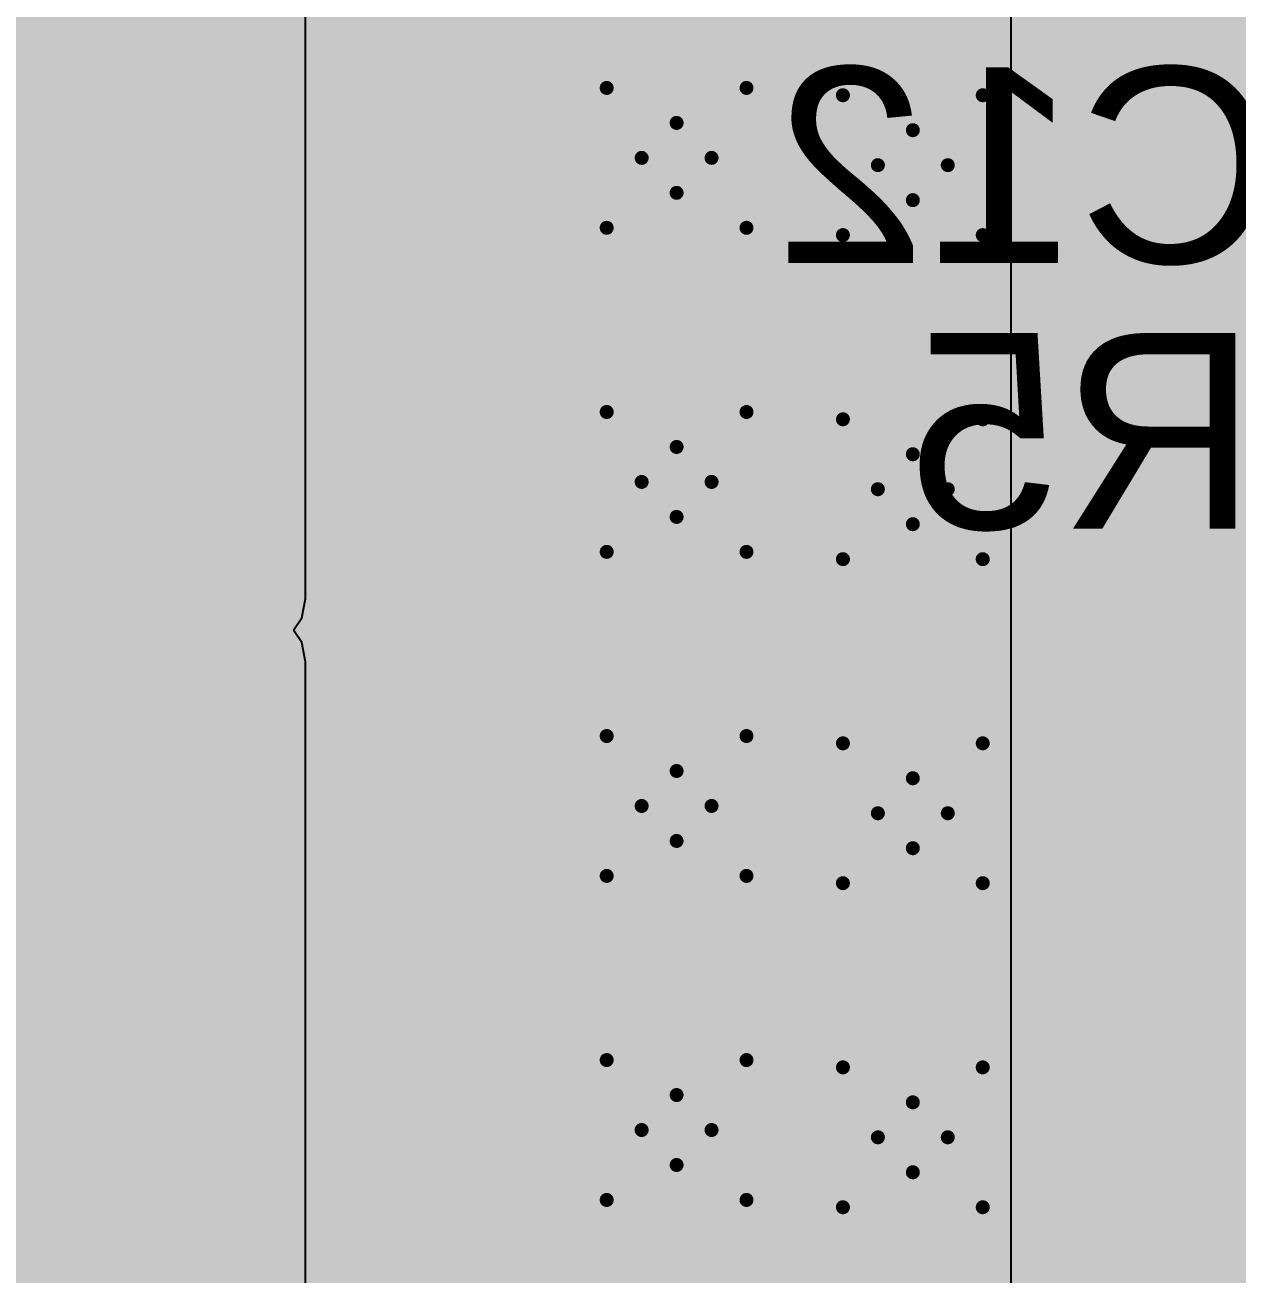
# Model space of a CAD drawing. Header units: inches. Extents: x -8 to 384, y -12 to 64.
# Drawn here: x 6.02 to 10.423, y 5.672 to 10.212 of the extents above; entities that cross this region are included whole.
import ezdxf

# ---------------------------------------------------------------- set-up
doc = ezdxf.new("R2010")
doc.units = ezdxf.units.IN
for name, color, linetype in [('Board_outline', 216, 'Continuous'), ('Bottom Layer', 5, 'Continuous'), ('Bottom Overlay', 54, 'Continuous'), ('Bottom Paste', 16, 'Continuous'), ('Bottom Solder', 6, 'Continuous'), ('Drill Drawing', 1, 'Continuous'), ('Top Layer', 1, 'Continuous'), ('Top Paste', 8, 'Continuous'), ('Top Solder', 216, 'Continuous'), ('Via Holes', 16, 'Continuous')]:
    doc.layers.add(name, color=color, linetype=linetype)
doc.styles.add('Arial', font='', dxfattribs={"height": 0.2})
doc.styles.get('Arial').set_extended_font_data('Arial')

# ---------------------------------------------------------------- blocks, each defined once
blk = doc.blocks.new('QFN64_45')
at = {"layer": 'Top Layer'}
blk.add_hatch(color=1, dxfattribs=at).paths.add_polyline_path([(3.575, -3.575), (-3.575, -3.575), (-3.575, 3.575), (3.575, 3.575)])
at = {"layer": 'Top Paste'}
blk.add_hatch(color=8, dxfattribs=at).paths.add_polyline_path([(3.575, -3.575), (-3.575, -3.575), (-3.575, 3.575), (3.575, 3.575)])
at = {"layer": 'Top Solder'}
blk.add_hatch(color=216, dxfattribs=at).paths.add_polyline_path([(3.6766, -3.6766), (-3.6766, -3.6766), (-3.6766, 3.6766), (3.6766, 3.6766)])
blk = doc.blocks.new('C___0402_B_93')
at = {"layer": 'Bottom Layer'}
for points in [[(-0.2413, 0.3175), (-0.2413, -0.3175), (-0.6985, -0.3175), (-0.6985, 0.3175)], [(0.6985, 0.3175), (0.6985, -0.3175), (0.2413, -0.3175), (0.2413, 0.3175)]]:
    blk.add_hatch(color=5, dxfattribs=at).paths.add_polyline_path(points)
at = {"layer": 'Bottom Paste'}
for points in [[(-0.2413, 0.3175), (-0.2413, -0.3175), (-0.6985, -0.3175), (-0.6985, 0.3175)], [(0.6985, 0.3175), (0.6985, -0.3175), (0.2413, -0.3175), (0.2413, 0.3175)]]:
    blk.add_hatch(color=16, dxfattribs=at).paths.add_polyline_path(points)
at = {"layer": 'Bottom Solder'}
for points in [[(-0.1813, 0.3775), (-0.1813, -0.3775), (-0.7585, -0.3775), (-0.7585, 0.3775)], [(0.7585, 0.3775), (0.7585, -0.3775), (0.1813, -0.3775), (0.1813, 0.3775)]]:
    blk.add_hatch(color=6, dxfattribs=at).paths.add_polyline_path(points)
at = {"layer": 'Bottom Overlay'}
for points in [[(-0.7874, -0.4064, 0.127, 0.127, 0), (-0.7874, 0.4064, 0.127, 0.127, 0)], [(-0.7874, 0.4064, 0.127, 0.127, 0), (-0.2794, 0.4064, 0.127, 0.127, 0)], [(0.2794, 0.4064, 0.127, 0.127, 0), (0.7874, 0.4064, 0.127, 0.127, 0)], [(0.7874, -0.4064, 0.127, 0.127, 0), (0.7874, 0.4064, 0.127, 0.127, 0)], [(-0.7874, -0.4064, 0.127, 0.127, 0), (-0.2794, -0.4064, 0.127, 0.127, 0)], [(0.2794, -0.4064, 0.127, 0.127, 0), (0.7874, -0.4064, 0.127, 0.127, 0)]]:
    blk.add_lwpolyline(points, format="xyseb", dxfattribs=at)
for points in [[(-0.8191, 0.4064, 0.0635, 0.0635, 1), (-0.7556, 0.4064, 0.0635, 0.0635, 1)], [(-0.8191, 0.4064, 0.0635, 0.0635, 1), (-0.7556, 0.4064, 0.0635, 0.0635, 1)], [(-0.3111, 0.4064, 0.0635, 0.0635, 1), (-0.2477, 0.4064, 0.0635, 0.0635, 1)], [(0.2477, 0.4064, 0.0635, 0.0635, 1), (0.3111, 0.4064, 0.0635, 0.0635, 1)], [(0.7556, 0.4064, 0.0635, 0.0635, 1), (0.8191, 0.4064, 0.0635, 0.0635, 1)], [(0.7556, 0.4064, 0.0635, 0.0635, 1), (0.8191, 0.4064, 0.0635, 0.0635, 1)], [(-0.8191, -0.4064, 0.0635, 0.0635, 1), (-0.7556, -0.4064, 0.0635, 0.0635, 1)], [(-0.8191, -0.4064, 0.0635, 0.0635, 1), (-0.7556, -0.4064, 0.0635, 0.0635, 1)], [(-0.3111, -0.4064, 0.0635, 0.0635, 1), (-0.2477, -0.4064, 0.0635, 0.0635, 1)], [(0.2477, -0.4064, 0.0635, 0.0635, 1), (0.3111, -0.4064, 0.0635, 0.0635, 1)], [(0.7556, -0.4064, 0.0635, 0.0635, 1), (0.8191, -0.4064, 0.0635, 0.0635, 1)], [(0.7556, -0.4064, 0.0635, 0.0635, 1), (0.8191, -0.4064, 0.0635, 0.0635, 1)]]:
    blk.add_lwpolyline(points, format="xyseb", close=True, dxfattribs=at)
blk = doc.blocks.new('C___0402_B_94')
at = {"layer": 'Bottom Layer'}
for points in [[(-0.2413, 0.3175), (-0.2413, -0.3175), (-0.6985, -0.3175), (-0.6985, 0.3175)], [(0.6985, 0.3175), (0.6985, -0.3175), (0.2413, -0.3175), (0.2413, 0.3175)]]:
    blk.add_hatch(color=5, dxfattribs=at).paths.add_polyline_path(points)
at = {"layer": 'Bottom Paste'}
for points in [[(-0.2413, 0.3175), (-0.2413, -0.3175), (-0.6985, -0.3175), (-0.6985, 0.3175)], [(0.6985, 0.3175), (0.6985, -0.3175), (0.2413, -0.3175), (0.2413, 0.3175)]]:
    blk.add_hatch(color=16, dxfattribs=at).paths.add_polyline_path(points)
at = {"layer": 'Bottom Solder'}
for points in [[(-0.1813, 0.3775), (-0.1813, -0.3775), (-0.7585, -0.3775), (-0.7585, 0.3775)], [(0.7585, 0.3775), (0.7585, -0.3775), (0.1813, -0.3775), (0.1813, 0.3775)]]:
    blk.add_hatch(color=6, dxfattribs=at).paths.add_polyline_path(points)
at = {"layer": 'Bottom Overlay'}
for points in [[(-0.7874, -0.4064, 0.127, 0.127, 0), (-0.7874, 0.4064, 0.127, 0.127, 0)], [(-0.7874, 0.4064, 0.127, 0.127, 0), (-0.2794, 0.4064, 0.127, 0.127, 0)], [(0.2794, 0.4064, 0.127, 0.127, 0), (0.7874, 0.4064, 0.127, 0.127, 0)], [(0.7874, -0.4064, 0.127, 0.127, 0), (0.7874, 0.4064, 0.127, 0.127, 0)], [(-0.7874, -0.4064, 0.127, 0.127, 0), (-0.2794, -0.4064, 0.127, 0.127, 0)], [(0.2794, -0.4064, 0.127, 0.127, 0), (0.7874, -0.4064, 0.127, 0.127, 0)]]:
    blk.add_lwpolyline(points, format="xyseb", dxfattribs=at)
for points in [[(-0.8191, 0.4064, 0.0635, 0.0635, 1), (-0.7556, 0.4064, 0.0635, 0.0635, 1)], [(-0.8191, 0.4064, 0.0635, 0.0635, 1), (-0.7556, 0.4064, 0.0635, 0.0635, 1)], [(-0.3111, 0.4064, 0.0635, 0.0635, 1), (-0.2477, 0.4064, 0.0635, 0.0635, 1)], [(0.2477, 0.4064, 0.0635, 0.0635, 1), (0.3111, 0.4064, 0.0635, 0.0635, 1)], [(0.7556, 0.4064, 0.0635, 0.0635, 1), (0.8191, 0.4064, 0.0635, 0.0635, 1)], [(0.7556, 0.4064, 0.0635, 0.0635, 1), (0.8191, 0.4064, 0.0635, 0.0635, 1)], [(-0.8191, -0.4064, 0.0635, 0.0635, 1), (-0.7556, -0.4064, 0.0635, 0.0635, 1)], [(-0.8191, -0.4064, 0.0635, 0.0635, 1), (-0.7556, -0.4064, 0.0635, 0.0635, 1)], [(-0.3111, -0.4064, 0.0635, 0.0635, 1), (-0.2477, -0.4064, 0.0635, 0.0635, 1)], [(0.2477, -0.4064, 0.0635, 0.0635, 1), (0.3111, -0.4064, 0.0635, 0.0635, 1)], [(0.7556, -0.4064, 0.0635, 0.0635, 1), (0.8191, -0.4064, 0.0635, 0.0635, 1)], [(0.7556, -0.4064, 0.0635, 0.0635, 1), (0.8191, -0.4064, 0.0635, 0.0635, 1)]]:
    blk.add_lwpolyline(points, format="xyseb", close=True, dxfattribs=at)
blk = doc.blocks.new('C___0402_B_95')
at = {"layer": 'Bottom Layer'}
for points in [[(-0.2413, 0.3175), (-0.2413, -0.3175), (-0.6985, -0.3175), (-0.6985, 0.3175)], [(0.6985, 0.3175), (0.6985, -0.3175), (0.2413, -0.3175), (0.2413, 0.3175)]]:
    blk.add_hatch(color=5, dxfattribs=at).paths.add_polyline_path(points)
at = {"layer": 'Bottom Paste'}
for points in [[(-0.2413, 0.3175), (-0.2413, -0.3175), (-0.6985, -0.3175), (-0.6985, 0.3175)], [(0.6985, 0.3175), (0.6985, -0.3175), (0.2413, -0.3175), (0.2413, 0.3175)]]:
    blk.add_hatch(color=16, dxfattribs=at).paths.add_polyline_path(points)
at = {"layer": 'Bottom Solder'}
for points in [[(-0.1813, 0.3775), (-0.1813, -0.3775), (-0.7585, -0.3775), (-0.7585, 0.3775)], [(0.7585, 0.3775), (0.7585, -0.3775), (0.1813, -0.3775), (0.1813, 0.3775)]]:
    blk.add_hatch(color=6, dxfattribs=at).paths.add_polyline_path(points)
at = {"layer": 'Bottom Overlay'}
for points in [[(-0.7874, -0.4064, 0.127, 0.127, 0), (-0.7874, 0.4064, 0.127, 0.127, 0)], [(-0.7874, 0.4064, 0.127, 0.127, 0), (-0.2794, 0.4064, 0.127, 0.127, 0)], [(0.2794, 0.4064, 0.127, 0.127, 0), (0.7874, 0.4064, 0.127, 0.127, 0)], [(0.7874, -0.4064, 0.127, 0.127, 0), (0.7874, 0.4064, 0.127, 0.127, 0)], [(-0.7874, -0.4064, 0.127, 0.127, 0), (-0.2794, -0.4064, 0.127, 0.127, 0)], [(0.2794, -0.4064, 0.127, 0.127, 0), (0.7874, -0.4064, 0.127, 0.127, 0)]]:
    blk.add_lwpolyline(points, format="xyseb", dxfattribs=at)
for points in [[(-0.8191, 0.4064, 0.0635, 0.0635, 1), (-0.7556, 0.4064, 0.0635, 0.0635, 1)], [(-0.8191, 0.4064, 0.0635, 0.0635, 1), (-0.7556, 0.4064, 0.0635, 0.0635, 1)], [(-0.3111, 0.4064, 0.0635, 0.0635, 1), (-0.2477, 0.4064, 0.0635, 0.0635, 1)], [(0.2477, 0.4064, 0.0635, 0.0635, 1), (0.3111, 0.4064, 0.0635, 0.0635, 1)], [(0.7556, 0.4064, 0.0635, 0.0635, 1), (0.8191, 0.4064, 0.0635, 0.0635, 1)], [(0.7556, 0.4064, 0.0635, 0.0635, 1), (0.8191, 0.4064, 0.0635, 0.0635, 1)], [(-0.8191, -0.4064, 0.0635, 0.0635, 1), (-0.7556, -0.4064, 0.0635, 0.0635, 1)], [(-0.8191, -0.4064, 0.0635, 0.0635, 1), (-0.7556, -0.4064, 0.0635, 0.0635, 1)], [(-0.3111, -0.4064, 0.0635, 0.0635, 1), (-0.2477, -0.4064, 0.0635, 0.0635, 1)], [(0.2477, -0.4064, 0.0635, 0.0635, 1), (0.3111, -0.4064, 0.0635, 0.0635, 1)], [(0.7556, -0.4064, 0.0635, 0.0635, 1), (0.8191, -0.4064, 0.0635, 0.0635, 1)], [(0.7556, -0.4064, 0.0635, 0.0635, 1), (0.8191, -0.4064, 0.0635, 0.0635, 1)]]:
    blk.add_lwpolyline(points, format="xyseb", close=True, dxfattribs=at)
blk = doc.blocks.new('C___0402_B_97')
at = {"layer": 'Bottom Layer'}
for points in [[(-0.2413, 0.3175), (-0.2413, -0.3175), (-0.6985, -0.3175), (-0.6985, 0.3175)], [(0.6985, 0.3175), (0.6985, -0.3175), (0.2413, -0.3175), (0.2413, 0.3175)]]:
    blk.add_hatch(color=5, dxfattribs=at).paths.add_polyline_path(points)
at = {"layer": 'Bottom Paste'}
for points in [[(-0.2413, 0.3175), (-0.2413, -0.3175), (-0.6985, -0.3175), (-0.6985, 0.3175)], [(0.6985, 0.3175), (0.6985, -0.3175), (0.2413, -0.3175), (0.2413, 0.3175)]]:
    blk.add_hatch(color=16, dxfattribs=at).paths.add_polyline_path(points)
at = {"layer": 'Bottom Solder'}
for points in [[(-0.1813, 0.3775), (-0.1813, -0.3775), (-0.7585, -0.3775), (-0.7585, 0.3775)], [(0.7585, 0.3775), (0.7585, -0.3775), (0.1813, -0.3775), (0.1813, 0.3775)]]:
    blk.add_hatch(color=6, dxfattribs=at).paths.add_polyline_path(points)
at = {"layer": 'Bottom Overlay'}
for points in [[(-0.7874, -0.4064, 0.127, 0.127, 0), (-0.7874, 0.4064, 0.127, 0.127, 0)], [(-0.7874, 0.4064, 0.127, 0.127, 0), (-0.2794, 0.4064, 0.127, 0.127, 0)], [(0.2794, 0.4064, 0.127, 0.127, 0), (0.7874, 0.4064, 0.127, 0.127, 0)], [(0.7874, -0.4064, 0.127, 0.127, 0), (0.7874, 0.4064, 0.127, 0.127, 0)], [(-0.7874, -0.4064, 0.127, 0.127, 0), (-0.2794, -0.4064, 0.127, 0.127, 0)], [(0.2794, -0.4064, 0.127, 0.127, 0), (0.7874, -0.4064, 0.127, 0.127, 0)]]:
    blk.add_lwpolyline(points, format="xyseb", dxfattribs=at)
for points in [[(-0.8191, 0.4064, 0.0635, 0.0635, 1), (-0.7556, 0.4064, 0.0635, 0.0635, 1)], [(-0.8191, 0.4064, 0.0635, 0.0635, 1), (-0.7556, 0.4064, 0.0635, 0.0635, 1)], [(-0.3111, 0.4064, 0.0635, 0.0635, 1), (-0.2477, 0.4064, 0.0635, 0.0635, 1)], [(0.2477, 0.4064, 0.0635, 0.0635, 1), (0.3111, 0.4064, 0.0635, 0.0635, 1)], [(0.7556, 0.4064, 0.0635, 0.0635, 1), (0.8191, 0.4064, 0.0635, 0.0635, 1)], [(0.7556, 0.4064, 0.0635, 0.0635, 1), (0.8191, 0.4064, 0.0635, 0.0635, 1)], [(-0.8191, -0.4064, 0.0635, 0.0635, 1), (-0.7556, -0.4064, 0.0635, 0.0635, 1)], [(-0.8191, -0.4064, 0.0635, 0.0635, 1), (-0.7556, -0.4064, 0.0635, 0.0635, 1)], [(-0.3111, -0.4064, 0.0635, 0.0635, 1), (-0.2477, -0.4064, 0.0635, 0.0635, 1)], [(0.2477, -0.4064, 0.0635, 0.0635, 1), (0.3111, -0.4064, 0.0635, 0.0635, 1)], [(0.7556, -0.4064, 0.0635, 0.0635, 1), (0.8191, -0.4064, 0.0635, 0.0635, 1)], [(0.7556, -0.4064, 0.0635, 0.0635, 1), (0.8191, -0.4064, 0.0635, 0.0635, 1)]]:
    blk.add_lwpolyline(points, format="xyseb", close=True, dxfattribs=at)
blk = doc.blocks.new('C___0402_B_101')
at = {"layer": 'Bottom Layer'}
for points in [[(-0.2413, 0.3175), (-0.2413, -0.3175), (-0.6985, -0.3175), (-0.6985, 0.3175)], [(0.6985, 0.3175), (0.6985, -0.3175), (0.2413, -0.3175), (0.2413, 0.3175)]]:
    blk.add_hatch(color=5, dxfattribs=at).paths.add_polyline_path(points)
at = {"layer": 'Bottom Paste'}
for points in [[(-0.2413, 0.3175), (-0.2413, -0.3175), (-0.6985, -0.3175), (-0.6985, 0.3175)], [(0.6985, 0.3175), (0.6985, -0.3175), (0.2413, -0.3175), (0.2413, 0.3175)]]:
    blk.add_hatch(color=16, dxfattribs=at).paths.add_polyline_path(points)
at = {"layer": 'Bottom Solder'}
for points in [[(-0.1813, 0.3775), (-0.1813, -0.3775), (-0.7585, -0.3775), (-0.7585, 0.3775)], [(0.7585, 0.3775), (0.7585, -0.3775), (0.1813, -0.3775), (0.1813, 0.3775)]]:
    blk.add_hatch(color=6, dxfattribs=at).paths.add_polyline_path(points)
at = {"layer": 'Bottom Overlay'}
for points in [[(-0.7874, -0.4064, 0.127, 0.127, 0), (-0.7874, 0.4064, 0.127, 0.127, 0)], [(-0.7874, 0.4064, 0.127, 0.127, 0), (-0.2794, 0.4064, 0.127, 0.127, 0)], [(0.2794, 0.4064, 0.127, 0.127, 0), (0.7874, 0.4064, 0.127, 0.127, 0)], [(0.7874, -0.4064, 0.127, 0.127, 0), (0.7874, 0.4064, 0.127, 0.127, 0)], [(-0.7874, -0.4064, 0.127, 0.127, 0), (-0.2794, -0.4064, 0.127, 0.127, 0)], [(0.2794, -0.4064, 0.127, 0.127, 0), (0.7874, -0.4064, 0.127, 0.127, 0)]]:
    blk.add_lwpolyline(points, format="xyseb", dxfattribs=at)
for points in [[(-0.8191, 0.4064, 0.0635, 0.0635, 1), (-0.7556, 0.4064, 0.0635, 0.0635, 1)], [(-0.8191, 0.4064, 0.0635, 0.0635, 1), (-0.7556, 0.4064, 0.0635, 0.0635, 1)], [(-0.3111, 0.4064, 0.0635, 0.0635, 1), (-0.2477, 0.4064, 0.0635, 0.0635, 1)], [(0.2477, 0.4064, 0.0635, 0.0635, 1), (0.3111, 0.4064, 0.0635, 0.0635, 1)], [(0.7556, 0.4064, 0.0635, 0.0635, 1), (0.8191, 0.4064, 0.0635, 0.0635, 1)], [(0.7556, 0.4064, 0.0635, 0.0635, 1), (0.8191, 0.4064, 0.0635, 0.0635, 1)], [(-0.8191, -0.4064, 0.0635, 0.0635, 1), (-0.7556, -0.4064, 0.0635, 0.0635, 1)], [(-0.8191, -0.4064, 0.0635, 0.0635, 1), (-0.7556, -0.4064, 0.0635, 0.0635, 1)], [(-0.3111, -0.4064, 0.0635, 0.0635, 1), (-0.2477, -0.4064, 0.0635, 0.0635, 1)], [(0.2477, -0.4064, 0.0635, 0.0635, 1), (0.3111, -0.4064, 0.0635, 0.0635, 1)], [(0.7556, -0.4064, 0.0635, 0.0635, 1), (0.8191, -0.4064, 0.0635, 0.0635, 1)], [(0.7556, -0.4064, 0.0635, 0.0635, 1), (0.8191, -0.4064, 0.0635, 0.0635, 1)]]:
    blk.add_lwpolyline(points, format="xyseb", close=True, dxfattribs=at)
blk = doc.blocks.new('C___0402_B_102')
at = {"layer": 'Bottom Layer'}
for points in [[(-0.2413, 0.3175), (-0.2413, -0.3175), (-0.6985, -0.3175), (-0.6985, 0.3175)], [(0.6985, 0.3175), (0.6985, -0.3175), (0.2413, -0.3175), (0.2413, 0.3175)]]:
    blk.add_hatch(color=5, dxfattribs=at).paths.add_polyline_path(points)
at = {"layer": 'Bottom Paste'}
for points in [[(-0.2413, 0.3175), (-0.2413, -0.3175), (-0.6985, -0.3175), (-0.6985, 0.3175)], [(0.6985, 0.3175), (0.6985, -0.3175), (0.2413, -0.3175), (0.2413, 0.3175)]]:
    blk.add_hatch(color=16, dxfattribs=at).paths.add_polyline_path(points)
at = {"layer": 'Bottom Solder'}
for points in [[(-0.1813, 0.3775), (-0.1813, -0.3775), (-0.7585, -0.3775), (-0.7585, 0.3775)], [(0.7585, 0.3775), (0.7585, -0.3775), (0.1813, -0.3775), (0.1813, 0.3775)]]:
    blk.add_hatch(color=6, dxfattribs=at).paths.add_polyline_path(points)
at = {"layer": 'Bottom Overlay'}
for points in [[(-0.7874, -0.4064, 0.127, 0.127, 0), (-0.7874, 0.4064, 0.127, 0.127, 0)], [(-0.7874, 0.4064, 0.127, 0.127, 0), (-0.2794, 0.4064, 0.127, 0.127, 0)], [(0.2794, 0.4064, 0.127, 0.127, 0), (0.7874, 0.4064, 0.127, 0.127, 0)], [(0.7874, -0.4064, 0.127, 0.127, 0), (0.7874, 0.4064, 0.127, 0.127, 0)], [(-0.7874, -0.4064, 0.127, 0.127, 0), (-0.2794, -0.4064, 0.127, 0.127, 0)], [(0.2794, -0.4064, 0.127, 0.127, 0), (0.7874, -0.4064, 0.127, 0.127, 0)]]:
    blk.add_lwpolyline(points, format="xyseb", dxfattribs=at)
for points in [[(-0.8191, 0.4064, 0.0635, 0.0635, 1), (-0.7556, 0.4064, 0.0635, 0.0635, 1)], [(-0.8191, 0.4064, 0.0635, 0.0635, 1), (-0.7556, 0.4064, 0.0635, 0.0635, 1)], [(-0.3111, 0.4064, 0.0635, 0.0635, 1), (-0.2477, 0.4064, 0.0635, 0.0635, 1)], [(0.2477, 0.4064, 0.0635, 0.0635, 1), (0.3111, 0.4064, 0.0635, 0.0635, 1)], [(0.7556, 0.4064, 0.0635, 0.0635, 1), (0.8191, 0.4064, 0.0635, 0.0635, 1)], [(0.7556, 0.4064, 0.0635, 0.0635, 1), (0.8191, 0.4064, 0.0635, 0.0635, 1)], [(-0.8191, -0.4064, 0.0635, 0.0635, 1), (-0.7556, -0.4064, 0.0635, 0.0635, 1)], [(-0.8191, -0.4064, 0.0635, 0.0635, 1), (-0.7556, -0.4064, 0.0635, 0.0635, 1)], [(-0.3111, -0.4064, 0.0635, 0.0635, 1), (-0.2477, -0.4064, 0.0635, 0.0635, 1)], [(0.2477, -0.4064, 0.0635, 0.0635, 1), (0.3111, -0.4064, 0.0635, 0.0635, 1)], [(0.7556, -0.4064, 0.0635, 0.0635, 1), (0.8191, -0.4064, 0.0635, 0.0635, 1)], [(0.7556, -0.4064, 0.0635, 0.0635, 1), (0.8191, -0.4064, 0.0635, 0.0635, 1)]]:
    blk.add_lwpolyline(points, format="xyseb", close=True, dxfattribs=at)

msp = doc.modelspace()

# ---------------------------------------------------------------- hatches: boundary and pattern name
at = {"layer": 'Bottom Layer'}
for points in [[(5.715, 8.128), (6.858, 8.128), (6.858, 11.8872), (5.715, 11.8872)], [(7.112, 4.0894), (8.9662, 4.0894), (8.9662, 10.9728), (7.112, 10.9728)], [(6.1214, 3.302), (6.858, 3.302), (6.858, 7.8994), (6.1214, 7.8994)]]:
    msp.add_hatch(color=5, dxfattribs=at).paths.add_polyline_path(points)
h = msp.add_hatch(color=5, dxfattribs=at)
edge = h.paths.add_edge_path()
edge.add_arc((8.3873, 9.7293), 0.3, 0, 360)
h = msp.add_hatch(color=5, dxfattribs=at)
edge = h.paths.add_edge_path()
edge.add_arc((9.2456, 9.7028), 0.3, 0, 360)
h = msp.add_hatch(color=5, dxfattribs=at)
edge = h.paths.add_edge_path()
edge.add_arc((8.3873, 8.5524), 0.3, 0, 360)
h = msp.add_hatch(color=5, dxfattribs=at)
edge = h.paths.add_edge_path()
edge.add_arc((9.2456, 8.5259), 0.3, 0, 360)
h = msp.add_hatch(color=5, dxfattribs=at)
edge = h.paths.add_edge_path()
edge.add_arc((8.3873, 7.3756), 0.3, 0, 360)
h = msp.add_hatch(color=5, dxfattribs=at)
edge = h.paths.add_edge_path()
edge.add_arc((9.2456, 7.3491), 0.3, 0, 360)
h = msp.add_hatch(color=5, dxfattribs=at)
edge = h.paths.add_edge_path()
edge.add_arc((8.3873, 6.1987), 0.3, 0, 360)
h = msp.add_hatch(color=5, dxfattribs=at)
edge = h.paths.add_edge_path()
edge.add_arc((9.2456, 6.1722), 0.3, 0, 360)
at = {"layer": 'Top Layer'}
h = msp.add_hatch(color=1, dxfattribs=at)
edge = h.paths.add_edge_path()
edge.add_arc((8.3873, 9.7293), 0.3, 0, 360)
h = msp.add_hatch(color=1, dxfattribs=at)
edge = h.paths.add_edge_path()
edge.add_arc((9.2456, 9.7028), 0.3, 0, 360)
h = msp.add_hatch(color=1, dxfattribs=at)
edge = h.paths.add_edge_path()
edge.add_arc((8.3873, 8.5524), 0.3, 0, 360)
h = msp.add_hatch(color=1, dxfattribs=at)
edge = h.paths.add_edge_path()
edge.add_arc((9.2456, 8.5259), 0.3, 0, 360)
h = msp.add_hatch(color=1, dxfattribs=at)
edge = h.paths.add_edge_path()
edge.add_arc((8.3873, 7.3756), 0.3, 0, 360)
h = msp.add_hatch(color=1, dxfattribs=at)
edge = h.paths.add_edge_path()
edge.add_arc((9.2456, 7.3491), 0.3, 0, 360)
h = msp.add_hatch(color=1, dxfattribs=at)
edge = h.paths.add_edge_path()
edge.add_arc((8.3873, 6.1987), 0.3, 0, 360)
h = msp.add_hatch(color=1, dxfattribs=at)
edge = h.paths.add_edge_path()
edge.add_arc((9.2456, 6.1722), 0.3, 0, 360)
at = {"layer": 'Via Holes'}
h = msp.add_hatch(color=7, dxfattribs=at)
edge = h.paths.add_edge_path()
edge.add_arc((8.3873, 9.7293), 0.15, 0, 360)
h = msp.add_hatch(color=7, dxfattribs=at)
edge = h.paths.add_edge_path()
edge.add_arc((9.2456, 9.7028), 0.15, 0, 360)
h = msp.add_hatch(color=7, dxfattribs=at)
edge = h.paths.add_edge_path()
edge.add_arc((8.3873, 8.5524), 0.15, 0, 360)
h = msp.add_hatch(color=7, dxfattribs=at)
edge = h.paths.add_edge_path()
edge.add_arc((9.2456, 8.5259), 0.15, 0, 360)
h = msp.add_hatch(color=7, dxfattribs=at)
edge = h.paths.add_edge_path()
edge.add_arc((8.3873, 7.3756), 0.15, 0, 360)
h = msp.add_hatch(color=7, dxfattribs=at)
edge = h.paths.add_edge_path()
edge.add_arc((9.2456, 7.3491), 0.15, 0, 360)
h = msp.add_hatch(color=7, dxfattribs=at)
edge = h.paths.add_edge_path()
edge.add_arc((8.3873, 6.1987), 0.15, 0, 360)
h = msp.add_hatch(color=7, dxfattribs=at)
edge = h.paths.add_edge_path()
edge.add_arc((9.2456, 6.1722), 0.15, 0, 360)

# ---------------------------------------------------------------- linework, layer by layer
at = {"layer": 'Board_outline'}
msp.add_lwpolyline([(37.5368, 13.3604, 0.254, 0.254, 1), (-7.4632, 13.3604, 0.254, 0.254, 1)], format="xyseb", close=True, dxfattribs=at)
at = {"layer": 'Bottom Layer'}
for p, q in [((9.6012, 11.7015), (9.6012, 4.0675)), ((7.0393, 8.128), (7.0393, 10.9947)), ((7.0255, 8.0586), (7.0393, 8.128)), ((6.9955, 8.0137), (7.0255, 8.0586)), ((7.0255, 7.9688), (6.9955, 8.0137)), ((7.0393, 7.8994), (7.0255, 7.9688)), ((7.0393, 4.0675), (7.0393, 7.8994))]:
    msp.add_line(p, q, dxfattribs=at)
for points in [[(10.0155, 3.5814, 0.4572, 0.4572, 0), (10.0155, 11.7015, 0.4572, 0.4572, 0)], [(5.842, 9.7409, 0.2032, 0.2032, 0), (6.1976, 10.0965, 0.2032, 0.2032, 0)]]:
    msp.add_lwpolyline(points, format="xyseb", dxfattribs=at)
msp.add_lwpolyline([(6.1468, 10.0965, 0.1016, 0.1016, 1), (6.2484, 10.0965, 0.1016, 0.1016, 1)], format="xyseb", close=True, dxfattribs=at)
at = {"layer": 'Drill Drawing'}
for points in [[(8.1333, 9.9833, 0.0508, 0.0508, 0), (8.3873, 9.8563, 0.0508, 0.0508, 0)], [(8.1333, 9.9833, 0.0508, 0.0508, 0), (8.2603, 9.7293, 0.0508, 0.0508, 0)], [(8.3873, 9.8563, 0.0508, 0.0508, 0), (8.6413, 9.9833, 0.0508, 0.0508, 0)], [(8.5143, 9.7293, 0.0508, 0.0508, 0), (8.6413, 9.9833, 0.0508, 0.0508, 0)], [(8.9916, 9.9568, 0.0508, 0.0508, 0), (9.2456, 9.8298, 0.0508, 0.0508, 0)], [(8.9916, 9.9568, 0.0508, 0.0508, 0), (9.1186, 9.7028, 0.0508, 0.0508, 0)], [(9.2456, 9.8298, 0.0508, 0.0508, 0), (9.4996, 9.9568, 0.0508, 0.0508, 0)], [(9.3726, 9.7028, 0.0508, 0.0508, 0), (9.4996, 9.9568, 0.0508, 0.0508, 0)], [(8.1333, 9.4753, 0.0508, 0.0508, 0), (8.2603, 9.7293, 0.0508, 0.0508, 0)], [(8.5143, 9.7293, 0.0508, 0.0508, 0), (8.6413, 9.4753, 0.0508, 0.0508, 0)], [(8.9916, 9.4488, 0.0508, 0.0508, 0), (9.1186, 9.7028, 0.0508, 0.0508, 0)], [(9.3726, 9.7028, 0.0508, 0.0508, 0), (9.4996, 9.4488, 0.0508, 0.0508, 0)], [(8.1333, 9.4753, 0.0508, 0.0508, 0), (8.3873, 9.6023, 0.0508, 0.0508, 0)], [(8.3873, 9.6023, 0.0508, 0.0508, 0), (8.6413, 9.4753, 0.0508, 0.0508, 0)], [(8.9916, 9.4488, 0.0508, 0.0508, 0), (9.2456, 9.5758, 0.0508, 0.0508, 0)], [(9.2456, 9.5758, 0.0508, 0.0508, 0), (9.4996, 9.4488, 0.0508, 0.0508, 0)], [(8.1333, 8.8064, 0.0508, 0.0508, 0), (8.3873, 8.6794, 0.0508, 0.0508, 0)], [(8.1333, 8.8064, 0.0508, 0.0508, 0), (8.2603, 8.5524, 0.0508, 0.0508, 0)], [(8.3873, 8.6794, 0.0508, 0.0508, 0), (8.6413, 8.8064, 0.0508, 0.0508, 0)], [(8.5143, 8.5524, 0.0508, 0.0508, 0), (8.6413, 8.8064, 0.0508, 0.0508, 0)], [(8.9916, 8.7799, 0.0508, 0.0508, 0), (9.2456, 8.6529, 0.0508, 0.0508, 0)], [(8.9916, 8.7799, 0.0508, 0.0508, 0), (9.1186, 8.5259, 0.0508, 0.0508, 0)], [(9.2456, 8.6529, 0.0508, 0.0508, 0), (9.4996, 8.7799, 0.0508, 0.0508, 0)], [(9.3726, 8.5259, 0.0508, 0.0508, 0), (9.4996, 8.7799, 0.0508, 0.0508, 0)], [(8.1333, 8.2984, 0.0508, 0.0508, 0), (8.2603, 8.5524, 0.0508, 0.0508, 0)], [(8.5143, 8.5524, 0.0508, 0.0508, 0), (8.6413, 8.2984, 0.0508, 0.0508, 0)], [(8.9916, 8.2719, 0.0508, 0.0508, 0), (9.1186, 8.5259, 0.0508, 0.0508, 0)], [(9.3726, 8.5259, 0.0508, 0.0508, 0), (9.4996, 8.2719, 0.0508, 0.0508, 0)], [(8.1333, 8.2984, 0.0508, 0.0508, 0), (8.3873, 8.4254, 0.0508, 0.0508, 0)], [(8.3873, 8.4254, 0.0508, 0.0508, 0), (8.6413, 8.2984, 0.0508, 0.0508, 0)], [(8.9916, 8.2719, 0.0508, 0.0508, 0), (9.2456, 8.3989, 0.0508, 0.0508, 0)], [(9.2456, 8.3989, 0.0508, 0.0508, 0), (9.4996, 8.2719, 0.0508, 0.0508, 0)], [(8.1333, 7.6296, 0.0508, 0.0508, 0), (8.3873, 7.5026, 0.0508, 0.0508, 0)], [(8.1333, 7.6296, 0.0508, 0.0508, 0), (8.2603, 7.3756, 0.0508, 0.0508, 0)], [(8.3873, 7.5026, 0.0508, 0.0508, 0), (8.6413, 7.6296, 0.0508, 0.0508, 0)], [(8.5143, 7.3756, 0.0508, 0.0508, 0), (8.6413, 7.6296, 0.0508, 0.0508, 0)], [(8.9916, 7.6031, 0.0508, 0.0508, 0), (9.2456, 7.4761, 0.0508, 0.0508, 0)], [(8.9916, 7.6031, 0.0508, 0.0508, 0), (9.1186, 7.3491, 0.0508, 0.0508, 0)], [(9.2456, 7.4761, 0.0508, 0.0508, 0), (9.4996, 7.6031, 0.0508, 0.0508, 0)], [(9.3726, 7.3491, 0.0508, 0.0508, 0), (9.4996, 7.6031, 0.0508, 0.0508, 0)], [(8.1333, 7.1216, 0.0508, 0.0508, 0), (8.2603, 7.3756, 0.0508, 0.0508, 0)], [(8.5143, 7.3756, 0.0508, 0.0508, 0), (8.6413, 7.1216, 0.0508, 0.0508, 0)], [(8.9916, 7.0951, 0.0508, 0.0508, 0), (9.1186, 7.3491, 0.0508, 0.0508, 0)], [(9.3726, 7.3491, 0.0508, 0.0508, 0), (9.4996, 7.0951, 0.0508, 0.0508, 0)], [(8.1333, 7.1216, 0.0508, 0.0508, 0), (8.3873, 7.2486, 0.0508, 0.0508, 0)], [(8.3873, 7.2486, 0.0508, 0.0508, 0), (8.6413, 7.1216, 0.0508, 0.0508, 0)], [(8.9916, 7.0951, 0.0508, 0.0508, 0), (9.2456, 7.2221, 0.0508, 0.0508, 0)], [(9.2456, 7.2221, 0.0508, 0.0508, 0), (9.4996, 7.0951, 0.0508, 0.0508, 0)], [(8.1333, 6.4527, 0.0508, 0.0508, 0), (8.3873, 6.3257, 0.0508, 0.0508, 0)], [(8.1333, 6.4527, 0.0508, 0.0508, 0), (8.2603, 6.1987, 0.0508, 0.0508, 0)], [(8.3873, 6.3257, 0.0508, 0.0508, 0), (8.6413, 6.4527, 0.0508, 0.0508, 0)], [(8.5143, 6.1987, 0.0508, 0.0508, 0), (8.6413, 6.4527, 0.0508, 0.0508, 0)], [(8.9916, 6.4262, 0.0508, 0.0508, 0), (9.2456, 6.2992, 0.0508, 0.0508, 0)], [(8.9916, 6.4262, 0.0508, 0.0508, 0), (9.1186, 6.1722, 0.0508, 0.0508, 0)], [(9.2456, 6.2992, 0.0508, 0.0508, 0), (9.4996, 6.4262, 0.0508, 0.0508, 0)], [(9.3726, 6.1722, 0.0508, 0.0508, 0), (9.4996, 6.4262, 0.0508, 0.0508, 0)], [(8.1333, 5.9447, 0.0508, 0.0508, 0), (8.2603, 6.1987, 0.0508, 0.0508, 0)], [(8.5143, 6.1987, 0.0508, 0.0508, 0), (8.6413, 5.9447, 0.0508, 0.0508, 0)], [(8.9916, 5.9182, 0.0508, 0.0508, 0), (9.1186, 6.1722, 0.0508, 0.0508, 0)], [(9.3726, 6.1722, 0.0508, 0.0508, 0), (9.4996, 5.9182, 0.0508, 0.0508, 0)], [(8.1333, 5.9447, 0.0508, 0.0508, 0), (8.3873, 6.0717, 0.0508, 0.0508, 0)], [(8.3873, 6.0717, 0.0508, 0.0508, 0), (8.6413, 5.9447, 0.0508, 0.0508, 0)], [(8.9916, 5.9182, 0.0508, 0.0508, 0), (9.2456, 6.0452, 0.0508, 0.0508, 0)], [(9.2456, 6.0452, 0.0508, 0.0508, 0), (9.4996, 5.9182, 0.0508, 0.0508, 0)]]:
    msp.add_lwpolyline(points, format="xyseb", dxfattribs=at)
for points in [[(8.1206, 9.9833, 0.0254, 0.0254, 1), (8.146, 9.9833, 0.0254, 0.0254, 1)], [(8.1206, 9.9833, 0.0254, 0.0254, 1), (8.146, 9.9833, 0.0254, 0.0254, 1)], [(8.6286, 9.9833, 0.0254, 0.0254, 1), (8.654, 9.9833, 0.0254, 0.0254, 1)], [(8.6286, 9.9833, 0.0254, 0.0254, 1), (8.654, 9.9833, 0.0254, 0.0254, 1)], [(8.9789, 9.9568, 0.0254, 0.0254, 1), (9.0043, 9.9568, 0.0254, 0.0254, 1)], [(8.9789, 9.9568, 0.0254, 0.0254, 1), (9.0043, 9.9568, 0.0254, 0.0254, 1)], [(9.4869, 9.9568, 0.0254, 0.0254, 1), (9.5123, 9.9568, 0.0254, 0.0254, 1)], [(9.4869, 9.9568, 0.0254, 0.0254, 1), (9.5123, 9.9568, 0.0254, 0.0254, 1)], [(8.3746, 9.8563, 0.0254, 0.0254, 1), (8.4, 9.8563, 0.0254, 0.0254, 1)], [(8.3746, 9.8563, 0.0254, 0.0254, 1), (8.4, 9.8563, 0.0254, 0.0254, 1)], [(9.2329, 9.8298, 0.0254, 0.0254, 1), (9.2583, 9.8298, 0.0254, 0.0254, 1)], [(9.2329, 9.8298, 0.0254, 0.0254, 1), (9.2583, 9.8298, 0.0254, 0.0254, 1)], [(8.2476, 9.7293, 0.0254, 0.0254, 1), (8.273, 9.7293, 0.0254, 0.0254, 1)], [(8.2476, 9.7293, 0.0254, 0.0254, 1), (8.273, 9.7293, 0.0254, 0.0254, 1)], [(8.5016, 9.7293, 0.0254, 0.0254, 1), (8.527, 9.7293, 0.0254, 0.0254, 1)], [(8.5016, 9.7293, 0.0254, 0.0254, 1), (8.527, 9.7293, 0.0254, 0.0254, 1)], [(9.1059, 9.7028, 0.0254, 0.0254, 1), (9.1313, 9.7028, 0.0254, 0.0254, 1)], [(9.1059, 9.7028, 0.0254, 0.0254, 1), (9.1313, 9.7028, 0.0254, 0.0254, 1)], [(9.3599, 9.7028, 0.0254, 0.0254, 1), (9.3853, 9.7028, 0.0254, 0.0254, 1)], [(9.3599, 9.7028, 0.0254, 0.0254, 1), (9.3853, 9.7028, 0.0254, 0.0254, 1)], [(8.3746, 9.6023, 0.0254, 0.0254, 1), (8.4, 9.6023, 0.0254, 0.0254, 1)], [(8.3746, 9.6023, 0.0254, 0.0254, 1), (8.4, 9.6023, 0.0254, 0.0254, 1)], [(9.2329, 9.5758, 0.0254, 0.0254, 1), (9.2583, 9.5758, 0.0254, 0.0254, 1)], [(9.2329, 9.5758, 0.0254, 0.0254, 1), (9.2583, 9.5758, 0.0254, 0.0254, 1)], [(8.1206, 9.4753, 0.0254, 0.0254, 1), (8.146, 9.4753, 0.0254, 0.0254, 1)], [(8.1206, 9.4753, 0.0254, 0.0254, 1), (8.146, 9.4753, 0.0254, 0.0254, 1)], [(8.6286, 9.4753, 0.0254, 0.0254, 1), (8.654, 9.4753, 0.0254, 0.0254, 1)], [(8.6286, 9.4753, 0.0254, 0.0254, 1), (8.654, 9.4753, 0.0254, 0.0254, 1)], [(8.9789, 9.4488, 0.0254, 0.0254, 1), (9.0043, 9.4488, 0.0254, 0.0254, 1)], [(8.9789, 9.4488, 0.0254, 0.0254, 1), (9.0043, 9.4488, 0.0254, 0.0254, 1)], [(9.4869, 9.4488, 0.0254, 0.0254, 1), (9.5123, 9.4488, 0.0254, 0.0254, 1)], [(9.4869, 9.4488, 0.0254, 0.0254, 1), (9.5123, 9.4488, 0.0254, 0.0254, 1)], [(8.1206, 8.8064, 0.0254, 0.0254, 1), (8.146, 8.8064, 0.0254, 0.0254, 1)], [(8.1206, 8.8064, 0.0254, 0.0254, 1), (8.146, 8.8064, 0.0254, 0.0254, 1)], [(8.6286, 8.8064, 0.0254, 0.0254, 1), (8.654, 8.8064, 0.0254, 0.0254, 1)], [(8.6286, 8.8064, 0.0254, 0.0254, 1), (8.654, 8.8064, 0.0254, 0.0254, 1)], [(8.9789, 8.7799, 0.0254, 0.0254, 1), (9.0043, 8.7799, 0.0254, 0.0254, 1)], [(8.9789, 8.7799, 0.0254, 0.0254, 1), (9.0043, 8.7799, 0.0254, 0.0254, 1)], [(9.4869, 8.7799, 0.0254, 0.0254, 1), (9.5123, 8.7799, 0.0254, 0.0254, 1)], [(9.4869, 8.7799, 0.0254, 0.0254, 1), (9.5123, 8.7799, 0.0254, 0.0254, 1)], [(8.3746, 8.6794, 0.0254, 0.0254, 1), (8.4, 8.6794, 0.0254, 0.0254, 1)], [(8.3746, 8.6794, 0.0254, 0.0254, 1), (8.4, 8.6794, 0.0254, 0.0254, 1)], [(9.2329, 8.6529, 0.0254, 0.0254, 1), (9.2583, 8.6529, 0.0254, 0.0254, 1)], [(9.2329, 8.6529, 0.0254, 0.0254, 1), (9.2583, 8.6529, 0.0254, 0.0254, 1)], [(8.2476, 8.5524, 0.0254, 0.0254, 1), (8.273, 8.5524, 0.0254, 0.0254, 1)], [(8.2476, 8.5524, 0.0254, 0.0254, 1), (8.273, 8.5524, 0.0254, 0.0254, 1)], [(8.5016, 8.5524, 0.0254, 0.0254, 1), (8.527, 8.5524, 0.0254, 0.0254, 1)], [(8.5016, 8.5524, 0.0254, 0.0254, 1), (8.527, 8.5524, 0.0254, 0.0254, 1)], [(9.1059, 8.5259, 0.0254, 0.0254, 1), (9.1313, 8.5259, 0.0254, 0.0254, 1)], [(9.1059, 8.5259, 0.0254, 0.0254, 1), (9.1313, 8.5259, 0.0254, 0.0254, 1)], [(9.3599, 8.5259, 0.0254, 0.0254, 1), (9.3853, 8.5259, 0.0254, 0.0254, 1)], [(9.3599, 8.5259, 0.0254, 0.0254, 1), (9.3853, 8.5259, 0.0254, 0.0254, 1)], [(8.3746, 8.4254, 0.0254, 0.0254, 1), (8.4, 8.4254, 0.0254, 0.0254, 1)], [(8.3746, 8.4254, 0.0254, 0.0254, 1), (8.4, 8.4254, 0.0254, 0.0254, 1)], [(9.2329, 8.3989, 0.0254, 0.0254, 1), (9.2583, 8.3989, 0.0254, 0.0254, 1)], [(9.2329, 8.3989, 0.0254, 0.0254, 1), (9.2583, 8.3989, 0.0254, 0.0254, 1)], [(8.1206, 8.2984, 0.0254, 0.0254, 1), (8.146, 8.2984, 0.0254, 0.0254, 1)], [(8.1206, 8.2984, 0.0254, 0.0254, 1), (8.146, 8.2984, 0.0254, 0.0254, 1)], [(8.6286, 8.2984, 0.0254, 0.0254, 1), (8.654, 8.2984, 0.0254, 0.0254, 1)], [(8.6286, 8.2984, 0.0254, 0.0254, 1), (8.654, 8.2984, 0.0254, 0.0254, 1)], [(8.9789, 8.2719, 0.0254, 0.0254, 1), (9.0043, 8.2719, 0.0254, 0.0254, 1)], [(8.9789, 8.2719, 0.0254, 0.0254, 1), (9.0043, 8.2719, 0.0254, 0.0254, 1)], [(9.4869, 8.2719, 0.0254, 0.0254, 1), (9.5123, 8.2719, 0.0254, 0.0254, 1)], [(9.4869, 8.2719, 0.0254, 0.0254, 1), (9.5123, 8.2719, 0.0254, 0.0254, 1)], [(8.1206, 7.6296, 0.0254, 0.0254, 1), (8.146, 7.6296, 0.0254, 0.0254, 1)], [(8.1206, 7.6296, 0.0254, 0.0254, 1), (8.146, 7.6296, 0.0254, 0.0254, 1)], [(8.6286, 7.6296, 0.0254, 0.0254, 1), (8.654, 7.6296, 0.0254, 0.0254, 1)], [(8.6286, 7.6296, 0.0254, 0.0254, 1), (8.654, 7.6296, 0.0254, 0.0254, 1)], [(8.9789, 7.6031, 0.0254, 0.0254, 1), (9.0043, 7.6031, 0.0254, 0.0254, 1)], [(8.9789, 7.6031, 0.0254, 0.0254, 1), (9.0043, 7.6031, 0.0254, 0.0254, 1)], [(9.4869, 7.6031, 0.0254, 0.0254, 1), (9.5123, 7.6031, 0.0254, 0.0254, 1)], [(9.4869, 7.6031, 0.0254, 0.0254, 1), (9.5123, 7.6031, 0.0254, 0.0254, 1)], [(8.3746, 7.5026, 0.0254, 0.0254, 1), (8.4, 7.5026, 0.0254, 0.0254, 1)], [(8.3746, 7.5026, 0.0254, 0.0254, 1), (8.4, 7.5026, 0.0254, 0.0254, 1)], [(9.2329, 7.4761, 0.0254, 0.0254, 1), (9.2583, 7.4761, 0.0254, 0.0254, 1)], [(9.2329, 7.4761, 0.0254, 0.0254, 1), (9.2583, 7.4761, 0.0254, 0.0254, 1)], [(8.2476, 7.3756, 0.0254, 0.0254, 1), (8.273, 7.3756, 0.0254, 0.0254, 1)], [(8.2476, 7.3756, 0.0254, 0.0254, 1), (8.273, 7.3756, 0.0254, 0.0254, 1)], [(8.5016, 7.3756, 0.0254, 0.0254, 1), (8.527, 7.3756, 0.0254, 0.0254, 1)], [(8.5016, 7.3756, 0.0254, 0.0254, 1), (8.527, 7.3756, 0.0254, 0.0254, 1)], [(9.1059, 7.3491, 0.0254, 0.0254, 1), (9.1313, 7.3491, 0.0254, 0.0254, 1)], [(9.1059, 7.3491, 0.0254, 0.0254, 1), (9.1313, 7.3491, 0.0254, 0.0254, 1)], [(9.3599, 7.3491, 0.0254, 0.0254, 1), (9.3853, 7.3491, 0.0254, 0.0254, 1)], [(9.3599, 7.3491, 0.0254, 0.0254, 1), (9.3853, 7.3491, 0.0254, 0.0254, 1)], [(8.3746, 7.2486, 0.0254, 0.0254, 1), (8.4, 7.2486, 0.0254, 0.0254, 1)], [(8.3746, 7.2486, 0.0254, 0.0254, 1), (8.4, 7.2486, 0.0254, 0.0254, 1)], [(9.2329, 7.2221, 0.0254, 0.0254, 1), (9.2583, 7.2221, 0.0254, 0.0254, 1)], [(9.2329, 7.2221, 0.0254, 0.0254, 1), (9.2583, 7.2221, 0.0254, 0.0254, 1)], [(8.1206, 7.1216, 0.0254, 0.0254, 1), (8.146, 7.1216, 0.0254, 0.0254, 1)], [(8.1206, 7.1216, 0.0254, 0.0254, 1), (8.146, 7.1216, 0.0254, 0.0254, 1)], [(8.6286, 7.1216, 0.0254, 0.0254, 1), (8.654, 7.1216, 0.0254, 0.0254, 1)], [(8.6286, 7.1216, 0.0254, 0.0254, 1), (8.654, 7.1216, 0.0254, 0.0254, 1)], [(8.9789, 7.0951, 0.0254, 0.0254, 1), (9.0043, 7.0951, 0.0254, 0.0254, 1)], [(8.9789, 7.0951, 0.0254, 0.0254, 1), (9.0043, 7.0951, 0.0254, 0.0254, 1)], [(9.4869, 7.0951, 0.0254, 0.0254, 1), (9.5123, 7.0951, 0.0254, 0.0254, 1)], [(9.4869, 7.0951, 0.0254, 0.0254, 1), (9.5123, 7.0951, 0.0254, 0.0254, 1)], [(8.1206, 6.4527, 0.0254, 0.0254, 1), (8.146, 6.4527, 0.0254, 0.0254, 1)], [(8.1206, 6.4527, 0.0254, 0.0254, 1), (8.146, 6.4527, 0.0254, 0.0254, 1)], [(8.6286, 6.4527, 0.0254, 0.0254, 1), (8.654, 6.4527, 0.0254, 0.0254, 1)], [(8.6286, 6.4527, 0.0254, 0.0254, 1), (8.654, 6.4527, 0.0254, 0.0254, 1)], [(8.9789, 6.4262, 0.0254, 0.0254, 1), (9.0043, 6.4262, 0.0254, 0.0254, 1)], [(8.9789, 6.4262, 0.0254, 0.0254, 1), (9.0043, 6.4262, 0.0254, 0.0254, 1)], [(9.4869, 6.4262, 0.0254, 0.0254, 1), (9.5123, 6.4262, 0.0254, 0.0254, 1)], [(9.4869, 6.4262, 0.0254, 0.0254, 1), (9.5123, 6.4262, 0.0254, 0.0254, 1)], [(8.3746, 6.3257, 0.0254, 0.0254, 1), (8.4, 6.3257, 0.0254, 0.0254, 1)], [(8.3746, 6.3257, 0.0254, 0.0254, 1), (8.4, 6.3257, 0.0254, 0.0254, 1)], [(9.2329, 6.2992, 0.0254, 0.0254, 1), (9.2583, 6.2992, 0.0254, 0.0254, 1)], [(9.2329, 6.2992, 0.0254, 0.0254, 1), (9.2583, 6.2992, 0.0254, 0.0254, 1)], [(8.2476, 6.1987, 0.0254, 0.0254, 1), (8.273, 6.1987, 0.0254, 0.0254, 1)], [(8.2476, 6.1987, 0.0254, 0.0254, 1), (8.273, 6.1987, 0.0254, 0.0254, 1)], [(8.5016, 6.1987, 0.0254, 0.0254, 1), (8.527, 6.1987, 0.0254, 0.0254, 1)], [(8.5016, 6.1987, 0.0254, 0.0254, 1), (8.527, 6.1987, 0.0254, 0.0254, 1)], [(9.1059, 6.1722, 0.0254, 0.0254, 1), (9.1313, 6.1722, 0.0254, 0.0254, 1)], [(9.1059, 6.1722, 0.0254, 0.0254, 1), (9.1313, 6.1722, 0.0254, 0.0254, 1)], [(9.3599, 6.1722, 0.0254, 0.0254, 1), (9.3853, 6.1722, 0.0254, 0.0254, 1)], [(9.3599, 6.1722, 0.0254, 0.0254, 1), (9.3853, 6.1722, 0.0254, 0.0254, 1)], [(8.3746, 6.0717, 0.0254, 0.0254, 1), (8.4, 6.0717, 0.0254, 0.0254, 1)], [(8.3746, 6.0717, 0.0254, 0.0254, 1), (8.4, 6.0717, 0.0254, 0.0254, 1)], [(9.2329, 6.0452, 0.0254, 0.0254, 1), (9.2583, 6.0452, 0.0254, 0.0254, 1)], [(9.2329, 6.0452, 0.0254, 0.0254, 1), (9.2583, 6.0452, 0.0254, 0.0254, 1)], [(8.1206, 5.9447, 0.0254, 0.0254, 1), (8.146, 5.9447, 0.0254, 0.0254, 1)], [(8.1206, 5.9447, 0.0254, 0.0254, 1), (8.146, 5.9447, 0.0254, 0.0254, 1)], [(8.6286, 5.9447, 0.0254, 0.0254, 1), (8.654, 5.9447, 0.0254, 0.0254, 1)], [(8.6286, 5.9447, 0.0254, 0.0254, 1), (8.654, 5.9447, 0.0254, 0.0254, 1)], [(8.9789, 5.9182, 0.0254, 0.0254, 1), (9.0043, 5.9182, 0.0254, 0.0254, 1)], [(8.9789, 5.9182, 0.0254, 0.0254, 1), (9.0043, 5.9182, 0.0254, 0.0254, 1)], [(9.4869, 5.9182, 0.0254, 0.0254, 1), (9.5123, 5.9182, 0.0254, 0.0254, 1)], [(9.4869, 5.9182, 0.0254, 0.0254, 1), (9.5123, 5.9182, 0.0254, 0.0254, 1)]]:
    msp.add_lwpolyline(points, format="xyseb", close=True, dxfattribs=at)
at = {"layer": 'Top Layer'}
msp.add_lwpolyline([(5.132, 11.3018, 0.254, 0.254, 0), (8.382, 8.0518, 0.254, 0.254, 0)], format="xyseb", dxfattribs=at)
msp.add_lwpolyline([(8.3185, 8.0518, 0.127, 0.127, 1), (8.4455, 8.0518, 0.127, 0.127, 1)], format="xyseb", close=True, dxfattribs=at)

# ---------------------------------------------------------------- block references
for name, p in [('QFN64_45', (8.382, 8.0518)), ('C___0402_B_102', (6.9723, 10.6426)), ('C___0402_B_97', (6.9723, 9.6266)), ('C___0402_B_101', (6.9723, 8.6106)), ('C___0402_B_95', (6.9723, 7.5946)), ('C___0402_B_94', (6.9723, 6.5786)), ('C___0402_B_93', (6.9723, 5.5626))]:
    msp.add_blockref(name, p)

# ---------------------------------------------------------------- texts
at = {"layer": 'Bottom Overlay', "style": 'Arial', "text_generation_flag": 2}
for s, p in [('C12', (10.5661, 9.3473)), ('R5', (10.4985, 8.3821))]:
    msp.add_text(s, height=0.7112, dxfattribs=at).set_placement(p)

doc.saveas('drawing.dxf')
